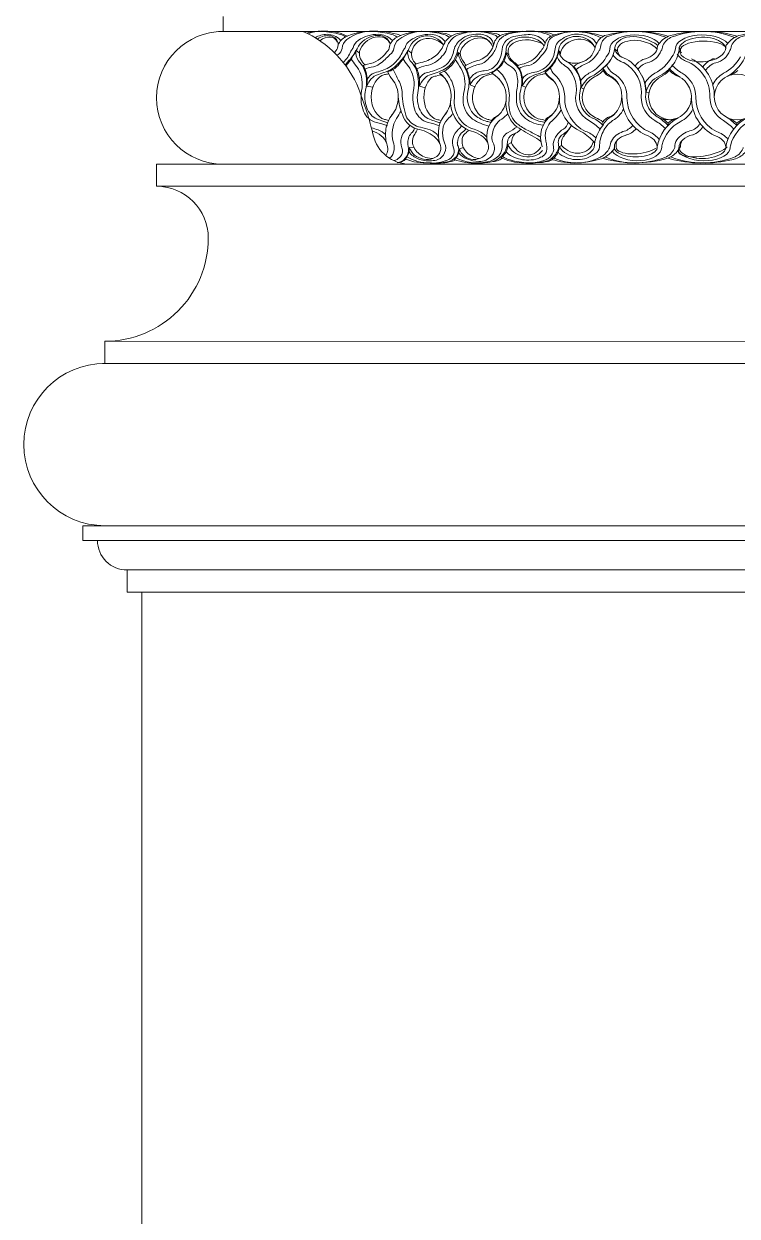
# Model space of a CAD drawing. Header units: millimetres. Extents: x 542654 to 551203, y 315718 to 321804.
# Drawn here: x 547443 to 547805, y 319638 to 320244 of the extents above; entities that cross this region are included whole.
import ezdxf

# ---------------------------------------------------------------- set-up
doc = ezdxf.new("R2010")
doc.units = ezdxf.units.MM
doc.layers.add('cad-block.com', color=250, linetype='Continuous')

msp = doc.modelspace()

# ---------------------------------------------------------------- linework, layer by layer
at = {"layer": 'cad-block.com', "color": 18, "lineweight": 15, "true_color": 0x000000}
for points in [[(547544.08, 320248.13), (547544.08, 320240.63)], [(547840.28, 320240.63), (547541.83, 320240.63)], [(547562.49, 320240.63), (548136.49, 320240.63)], [(547627, 320240.63), (547840.28, 320240.63)], [(547611.6, 320231.12), (547613.31, 320229.74)], [(547637.97, 320231.12), (547639.67, 320229.74)], [(547714.73, 320230.72), (547715.47, 320229.8)], [(547743.13, 320231.77), (547744.61, 320230.57)], [(547775.89, 320232.53), (547776.69, 320230.99)], [(547663.54, 320229.8), (547664.63, 320229.08)], [(547688.17, 320229.78), (547689.47, 320229.09)], [(547737.35, 320220.76), (547737.3, 320221.96)], [(547770.84, 320220.66), (547770.81, 320221.87)], [(547617.14, 320212.77), (547620.22, 320212.2)], [(547643.95, 320212.77), (547646.89, 320211.86)], [(547696.2, 320212.97), (547698.03, 320212.19)], [(547726.11, 320211.85), (547727.49, 320211.49)], [(547759.16, 320209.72), (547760.61, 320209.44)], [(547770.28, 320194), (547770.25, 320192.79)], [(547805.28, 320193.97), (547805.17, 320192.74)], [(547688.91, 320183.2), (547690.63, 320184.06)], [(547715.03, 320182.04), (547716.19, 320182.58)], [(547638.89, 320181.52), (547641.04, 320181.84)], [(548136.49, 320173.13), (547510.33, 320173.13)], [(547551.58, 320173.13), (547510.33, 320173.13), (547510.33, 320161.88)], [(548170.23, 320161.88), (547510.33, 320161.88)], [(548196.49, 320083.09), (547484.08, 320083.16)], [(547484.08, 320083.16), (547484.08, 320071.88)], [(548196.49, 320071.88), (547482.83, 320071.88)], [(547472.78, 319989.38), (548207.78, 319989.38)], [(547840.28, 319989.38), (547484.08, 319989.38)], [(548200.28, 319981.88), (547480.28, 319981.88)], [(547502.78, 319955.63), (547495.28, 319955.63), (547495.28, 319966.88)], [(547495.28, 319966.88), (548185.28, 319966.88)], [(547502.78, 319955.63), (548177.78, 319955.63)], [(547502.78, 319955.63), (547502.78, 319314.38)]]:
    msp.add_lwpolyline(points, dxfattribs=at)
for points in [[(547639.02, 320173.13, -0.348656), (547620.38, 320187.93, 0.03753), (547613.05, 320211.28, 0.197208), (547584.69, 320240.63, 1.09261)], [(547594.33, 320240.63, 0.095276), (547586.72, 320239.69, 0.095276)], [(547587.42, 320239.34, -0.121986), (547594.33, 320240.63, -0.056612), (547603.64, 320239.08, -0.083829), (547606.47, 320237.73)], [(547590.91, 320237.4, -0.12994), (547597.02, 320239.14, -0.189132), (547603.62, 320236.37, -0.062953), (547604.02, 320235.87)], [(547593.86, 320240.65, -0.139448), (547607.28, 320238.2, 0.232872)], [(547620.49, 320240.63, 0.134067), (547605.89, 320237.53, 0.218392), (547602.37, 320232.99, -0.207424), (547600.88, 320230.11, -0.005536), (547600.68, 320229.84, -0.005536)], [(547602.12, 320228.38, 0.004898), (547602.56, 320228.85, 0.226053), (547604.56, 320231.97, -0.215271), (547607.07, 320236.53, -0.175876), (547620.49, 320240.63, -0.056612), (547629.8, 320239.08, -0.083829), (547632.63, 320237.73)], [(547605.23, 320224.8, 0.097029), (547609.08, 320230.58, 0.053445), (547610.22, 320232.33, -0.176097), (547612.83, 320236.02, -0.158588), (547623.18, 320239.14, -0.189132), (547629.78, 320236.37, -0.062953), (547630.18, 320235.87)], [(547646.86, 320240.63, 0.134067), (547632.25, 320237.53, 0.218392), (547628.73, 320232.99, -0.207424), (547627.24, 320230.11, -0.197649), (547617.55, 320223.9, 0.050451), (547615.37, 320223.27, 0.075052)], [(547616.26, 320221.43, -0.066625), (547619.44, 320222.39, 0.116481), (547623.68, 320224.15, 0.053382), (547628.92, 320228.85, 0.226053), (547630.92, 320231.97, -0.215271), (547633.43, 320236.53, -0.175876), (547646.86, 320240.63, -0.056612), (547656.16, 320239.08, -0.089506), (547659.17, 320237.6, -6.922024)], [(547617.41, 320216, -0.228967), (547621.16, 320219.54, -0.001067), (547624.9, 320220.73, 0.118264), (547631.4, 320224.61, 0.100717), (547635.45, 320230.58, 0.053445), (547636.58, 320232.33, -0.176097), (547639.19, 320236.02, -0.158588), (547649.54, 320239.14, -0.189132), (547656.14, 320236.37, -0.15458), (547656.87, 320235.02, -0.822244)], [(547618.86, 320240.68, -0.089083), (547634.5, 320238.57, -0.078687)], [(547642.59, 320221.59, -0.081747), (547647.38, 320223.24, 0.186687), (547655.32, 320227.97, 0.153042), (547657.73, 320231.66, -0.147978), (547660.44, 320236.71, -0.116159), (547664.32, 320239.11, -0.069587), (547672.53, 320240.63, -0.061389), (547679.45, 320239.58, -0.05776), (547682.4, 320238.64, -0.195391), (547683.64, 320237.51, -1.144164)], [(547643.86, 320216.51, -0.223247), (547647.97, 320219.75, 0.044193), (547654.95, 320222.04, 0.115816), (547658.45, 320224.63, 0.136382), (547661.46, 320231.15, -0.200248), (547665.16, 320236.51, -0.134958), (547669.21, 320238.62, -0.040542), (547673.65, 320239.21, -0.171541), (547679.48, 320237.47, -0.237341), (547681.54, 320233.47, 213.805506)], [(547646.86, 320240.63, -0.049351), (547657.05, 320239.48, -0.085131), (547660.19, 320238.31, -0.379116)], [(547656.2, 320233.72, -0.245882), (547663.33, 320239.54, -0.035445), (547671.52, 320240.63, -2.639422)], [(547667.78, 320221.26, -0.085747), (547673.93, 320223.73, 0.173428), (547679.13, 320226.93, 0.099677), (547682.64, 320231.64, 0.010356), (547683.51, 320234.21, -0.183892), (547686.6, 320238.11, -0.07889), (547690.3, 320239.58, -0.051544), (547700.04, 320240.74, -0.122981), (547710.89, 320238.21, -2.424902)], [(547669.47, 320216.32, -0.180053), (547674.1, 320220.1, -0.071042), (547676.88, 320220.62, 0.230858), (547683.41, 320224.17, 0.143892), (547685.91, 320231.37, -0.37268), (547692.91, 320238.19, -0.074), (547701.29, 320238.93, -0.224865), (547707.86, 320234.66, 13.018877)], [(547683.21, 320239.29, 0.062253), (547671.94, 320240.63)], [(547674.37, 320226.03, 0.262527), (547682.01, 320235.07, -0.234916), (547686.19, 320238.97, -0.085906), (547697.85, 320240.63, 6.378675)], [(547683.21, 320239.29, -0.075231), (547685.04, 320238.5, -0.075231)], [(547736.27, 320237.36, 0.112919), (547723.36, 320240.54, 0.127971), (547711.38, 320237.64, 0.219163), (547709.38, 320234.99, -0.022667), (547708.59, 320231.99, -0.099259), (547706.03, 320228.35, -0.066876), (547703, 320225.07, -0.149991), (547698.17, 320223.05, 0.130563), (547694.6, 320221.72, 2.937917)], [(547696.3, 320216.48, -0.212772), (547699.98, 320219.26, 0.003748), (547703.52, 320220.11, 0.18758), (547710.6, 320225.09, 0.128591), (547712.9, 320231.78, -0.268767), (547716.64, 320236.86, -0.172279), (547724.85, 320239.19, -0.10341), (547730.66, 320237.59, -0.150327), (547733.91, 320234.4, -1.681499)], [(547712.51, 320238.78, 0.076039), (547707.85, 320240.18, 0.049926), (547696.82, 320240.64)], [(547704.79, 320229.63, 0.106135), (547707.86, 320234.66, -0.266284), (547711.69, 320238.49, -0.09033), (547723.8, 320240.54, -2.675472)], [(547737.23, 320238.15, 0.018642), (547737.23, 320238.15, 0.079307), (547723.21, 320240.63)], [(547733.32, 320232.56, -0.046853), (547733.91, 320234.4, -0.173558), (547738.01, 320238.44, -0.134169)], [(547735.81, 320231.85, -0.103393), (547736.12, 320233.36, -0.135171), (547737.57, 320236.51, -0.146784)], [(547737.57, 320236.51, -0.109679), (547739.06, 320237.77, -0.103225), (547753.08, 320240.54)], [(547738.01, 320238.44, -0.000006), (547738.01, 320238.44, -0.065451), (547753.3, 320240.63)], [(547769.29, 320237.53, 0.020558), (547768.7, 320237.77, 0.093407), (547753.08, 320240.54)], [(547770.43, 320238.1, 0.016128), (547769.75, 320238.35, 0.06288), (547753.78, 320240.63)], [(547764.73, 320231.59, -0.143119), (547765.67, 320234.33, -0.152401), (547771.32, 320238.44, -0.065451), (547786.6, 320240.63)], [(547767.38, 320231.85, -0.103393), (547767.7, 320233.36, -0.214877), (547772.37, 320237.77, -0.093177), (547787.95, 320240.54, -0.071007)], [(547804.16, 320237.54, 0.020302), (547804.16, 320237.54, 0.097303), (547787.95, 320240.54)], [(547805.42, 320238.15, 0.018782), (547805.42, 320238.15, 0.074966), (547788.81, 320240.63)], [(547799.6, 320232.64, -0.287049), (547800.54, 320234.33, -0.152401), (547806.19, 320238.44, -0.065459), (547821.48, 320240.63)], [(547802.26, 320231.96, -0.096375), (547802.57, 320233.36, -0.214877), (547807.25, 320237.77, -0.093407), (547822.87, 320240.54, -0.071007)], [(547606.12, 320223.64, 0.029349), (547607.37, 320225.03, 0.085082), (547612.22, 320231.77)], [(547606.5, 320223.12, 0.006353), (547606.72, 320223.35, 0.083417), (547611.6, 320231.12)], [(547616.53, 320210.81, 0.168551), (547615.48, 320222.12, 0.066478), (547612.89, 320225.58, -0.182741), (547611.6, 320231.12, 3.92238)], [(547613.45, 320230.46, 0.257896), (547616.29, 320223.59, -392019.143967)], [(547622.14, 320218.41, -0.027591), (547625.81, 320219.71, 0.153281), (547633.74, 320225.03, 0.085082), (547638.58, 320231.77, -1171.448465)], [(547627.83, 320220.05, 0.01287), (547629.35, 320220.65, 0.093266), (547633.08, 320223.35, 0.083417), (547637.97, 320231.12, -0.661199)], [(547643.23, 320210.46, 0.137673), (547641.84, 320222.12, 0.066478), (547639.26, 320225.58, -0.182741), (547637.97, 320231.12, 3.92238)], [(547645.68, 320224.95, 0.091292), (547652.05, 320228.22, 0.134617), (547656.2, 320233.72, -0.678127)], [(547648.86, 320218.39, 0.048193), (547656.71, 320221.39, 0.215502), (547663.45, 320231.51, 1.996929)], [(547677.19, 320218.87, 0.229973), (547685.63, 320224.32, 0.117172), (547687.95, 320230.95, 10.429524)], [(547703.06, 320218.64, 0.327229), (547714.7, 320231.68, 150.59008)], [(547707.82, 320219.9, 0.072945), (547711.3, 320223.06, 0.133742), (547714.73, 320230.72, -0.855332)], [(547723.58, 320221.23, -0.068828), (547729.16, 320224.46, 0.16839), (547735.24, 320230.84, 0.167427), (547735.81, 320231.85)], [(547731.51, 320228.58, 0.098394), (547733.32, 320232.56, -0.670495)], [(547737.23, 320222.12, 0.20928), (547743.04, 320231.17, 0.129765)], [(547737.3, 320221.96, 0.195253), (547743.13, 320231.77, 4.226524)], [(547738.85, 320227.61, 0.163446), (547740.69, 320231.71, -6.909534)], [(547754.99, 320221.4, -0.163972), (547759.65, 320224.66, 0.246599), (547766.82, 320230.84, 0.167427), (547767.38, 320231.85, -0.004862)], [(547765.71, 320217.88, 0.255515), (547775.89, 320231.19)], [(547772.16, 320227.61, 0.163446), (547774, 320231.71, -6.909534)], [(547776.67, 320231.19, 0.301195), (547777.09, 320229.74, -0.248294)], [(547789.39, 320220.77, -0.180292), (547794.52, 320224.66, 0.257063), (547801.67, 320230.95, 0.154584), (547802.26, 320231.96, -0.004862)], [(547627.64, 320192.62, 0.030989), (547622.01, 320194.35, -0.249239), (547615.46, 320200.15, -0.119922), (547614.36, 320209.31, -0.022277), (547614.55, 320210.48, 0.180983), (547612.91, 320221.4, 0.047583), (547611.62, 320223.27, -0.047891), (547609.27, 320226.69, 19.657569)], [(547654, 320192.62, 0.030989), (547648.37, 320194.35, -0.249239), (547641.82, 320200.15, -0.119922), (547640.72, 320209.31, -0.022277), (547640.91, 320210.48, 0.180983), (547639.27, 320221.4, 0.047583), (547637.98, 320223.27, -0.047891), (547635.63, 320226.69, 19.657569)], [(547640.5, 320226.08, 0.043632), (547642.31, 320224.02, 0.400774)], [(547641.39, 320223.57, -0.158031), (547641.39, 320223.57, -0.094301), (547645.74, 320224.96, -1.127352)], [(547654.05, 320219.46, 0.280746), (547663.54, 320229.8, 5.588893)], [(547679.25, 320192.45, -0.084711), (547670.96, 320196.06, -0.244148), (547666.12, 320205.95, -0.049704), (547666.74, 320210.97, 0.195952), (547664.92, 320221.93, 0.006951), (547662.25, 320226.15, -10.854549)], [(547668.67, 320210.91, 0.180093), (547667.93, 320220.08, 0.027271), (547665.1, 320225.39, -0.10274), (547663.54, 320229.8, -0.10274)], [(547664.54, 320229.68, 0.131718), (547666.44, 320225, -0.091647), (547667.42, 320223.25, 18.340922)], [(547666.86, 320222.92, -0.082612), (547674.37, 320226.03)], [(547680.64, 320219.6, 0.263197), (547688.17, 320229.78, 5.108955)], [(547706.82, 320192.89, -0.131559), (547697.87, 320196.37, -0.202765), (547693.31, 320204.78, -0.056499), (547693.53, 320211.76, 0.124857), (547693.22, 320219.41, 0.199329), (547689.82, 320223.16, -0.12536), (547686.98, 320225.73, 3.307301)], [(547695.45, 320211.08, 0.136177), (547695.45, 320219.43, 0.135064), (547691.31, 320224.91, -0.19006), (547688.35, 320229.21, -0.82602)], [(547690.07, 320227.08, 0.122166), (547691.96, 320224.99, -0.076887), (547693.91, 320223.21, 2.852258)], [(547705.14, 320230.12, -0.191884), (547697.14, 320224.19, 0.103334), (547693.51, 320222.99, 0.106934)], [(547713.95, 320227.7, 0.195227), (547717.73, 320223.36, -0.283008), (547723.52, 320209.09, 0.320836), (547730.05, 320195.28, -0.074676), (547735.69, 320190.89, -0.081294)], [(547722.35, 320222.8, -0.097494), (547727.21, 320225.27, 0.033692), (547727.21, 320225.27, 0.157416)], [(547725.9, 320215.64, -0.100998), (547730.05, 320219.32, 0.110215), (547737.23, 320225.12, 0.112441)], [(547737.23, 320225.12, 0.036546), (547738.85, 320227.61)], [(547742.3, 320228.62, 0.171369), (547747.85, 320224.73, -0.301945), (547756.66, 320207.33, 0.268572), (547763.6, 320195.28, -0.055523), (547768.91, 320191.25, -0.048784)], [(547749.12, 320226.56), (547749.12, 320226.56, -0.296896), (547758.91, 320207.3, -0.293371)], [(547758.56, 320214.32, -0.129971), (547763.6, 320219.32, 0.149601), (547772.16, 320227.61, 0.21331)], [(547774.99, 320228.99, 0.161371), (547779.39, 320225.51, -0.318713), (547791.53, 320207.33, 0.268575), (547798.47, 320195.28, -0.080911), (547803.7, 320191.01, -0.081294)], [(547787.97, 320222.43, -0.178716), (547793.97, 320226.91, 0.31947), (547793.97, 320226.91, -0.000978), (547793.97, 320226.91, -0.000978)], [(547793.02, 320213.54, -0.146171), (547798.47, 320219.32, 0.149601), (547807.03, 320227.61, 0.21331)], [(547800.36, 320217.77, -0.267865), (547800.36, 320217.77, 0.183586), (547810, 320229.19, 0.21331)], [(547615.37, 320223.27, -0.12326), (547617.41, 320216, -0.056592), (547617.14, 320212.77, 1.219939)], [(547626.23, 320218.72, 0.036293), (547628.27, 320218.99, 0.036293)], [(547630.58, 320215.61, -0.105968), (547627.83, 320220.05, -0.107459)], [(547653.69, 320186.94, 0.185854), (547649.39, 320190.54, 0.033628), (547644.42, 320191.88, -0.197474), (547637.85, 320196.23, -0.074568), (547636.99, 320198.02, -0.066117), (547635.11, 320209.21, 0.11894), (547633.31, 320215.71, -0.024298), (547630.55, 320221.3, 7.777583)], [(547641.39, 320223.57, -0.139912), (547643.76, 320217.32, -0.053011), (547643.93, 320212.72, 37.483394)], [(547650.07, 320217.09, -0.131546), (547651.72, 320217.8, 0.06113), (547654.72, 320218.61, -3.736763)], [(547659.21, 320212.25, 0.183885), (547654.72, 320218.61, 0.014971), (547654.05, 320219.46, 10.318868)], [(547654.05, 320219.46, -0.100841), (547658.16, 320214.91, 1.435164)], [(547678.15, 320186.9, 0.140326), (547671.7, 320190.86, -0.216719), (547663.21, 320197.99, -0.080842), (547661.7, 320203.15, -0.061463), (547661.7, 320206.51, 0.140584), (547660.31, 320215.29, 0.097397), (547656.55, 320220.46, 6.432445)], [(547666.86, 320222.92, -0.088472), (547669.47, 320216.32, -0.057435), (547669.71, 320213.5), (547672.05, 320212.46)], [(547674.95, 320216.52, -0.109003), (547678.52, 320218.32, 0.063154), (547680.94, 320219.11, -6.141469)], [(547685.28, 320215.38, 0.075944), (547681.59, 320218.85, -0.03389), (547680.64, 320219.6, -0.03389)], [(547680.64, 320219.6), (547680.94, 320219.11, -0.045603), (547684.39, 320216.42, -0.663417)], [(547705.47, 320186.92, -0.025818), (547699.83, 320189.95, -0.061076), (547694.36, 320193.11, -0.18941), (547689.62, 320200.82, -0.074307), (547689.49, 320205.54, 0.134088), (547688.06, 320215.17, 0.125865), (547683.33, 320221.22, 3.907296)], [(547693.51, 320222.99, -0.158291), (547696.02, 320218.38, -0.086855), (547696.2, 320212.97, 1.100134)], [(547706.25, 320218.76, 0.036796), (547707.93, 320219.25, -1.216476)], [(547707.82, 320219.9), (547707.93, 320219.25, 0.079215), (547710.56, 320216.59, -0.030572), (547712.49, 320214.98, -1.926078)], [(547710.45, 320222.11, 0.062231), (547712.34, 320218.87, -0.214339), (547717.77, 320207.27, 0.294925), (547728.38, 320189.77, -0.122919), (547733.6, 320186.44, -0.117646)], [(547726.11, 320211.85, 0.204263), (547722.35, 320222.8, 3.948611)], [(547731.96, 320218.06, -0.267865), (547731.96, 320218.06, 0.10551), (547737.23, 320222.12, 0.081294)], [(547732.93, 320217.58, 0.090638), (547736.54, 320219.9, 0.032029), (547737.35, 320220.76, 0.032029)], [(547737.35, 320220.76, 0.180148), (547740.47, 320217.7, -0.140285), (547745.29, 320213.66, -0.153209)], [(547738.97, 320223.43, 0.096), (547742.19, 320219.32, -0.292425), (547749.42, 320206.88, 0.296797), (547760.8, 320189.5, -0.135998), (547765.78, 320185.69, -0.119149)], [(547770.84, 320220.66, -0.09598), (547766.48, 320217.51, -19.622148)], [(547770.81, 320221.87, 0.000208), (547770.82, 320221.86, 0.000208)], [(547770.84, 320220.66, 0.076771), (547776.25, 320217.42, -1.326627)], [(547772.22, 320223.61, 0.081294), (547777.47, 320219.32, -0.268505), (547784.41, 320207.27, 0.288999), (547794.85, 320189.76, -0.123631), (547800.75, 320185.85, -0.052437)], [(547805.72, 320220.66, -0.072262), (547802.54, 320218.56, -19.622148)], [(547759.16, 320209.72, 0.128532), (547757.08, 320217.97, -19.222281)], [(547764.72, 320217.37, 0.000001), (547764.72, 320217.37, 0.000001)], [(547652.28, 320186.38, -0.020897), (547652.28, 320186.38, 0.198166), (547652.28, 320186.38, 0.138312), (547643.97, 320190.7, -0.276717), (547635.24, 320198.35, -0.073649), (547633.14, 320207.3)], [(547675.27, 320187.68, 0.014695), (547675.27, 320187.68, 0.074847), (547670.36, 320189.91, -0.234064), (547661.23, 320198.35, -0.17384), (547660.03, 320207.3)], [(547715.05, 320207.3, 0.318818), (547726.31, 320189.56), (547726.31, 320189.56)], [(547746.88, 320207.3, -0.036008), (547746.88, 320207.3, 0.291562), (547758.89, 320187.96), (547758.89, 320187.96)], [(547782.16, 320207.3, 0.290613), (547793.97, 320187.68), (547793.97, 320187.68)], [(547634.57, 320200.21, -0.013011), (547632.33, 320196.38, 0.207103), (547630.57, 320184.55, -0.117171), (547631.02, 320180.41, -0.195886), (547628.76, 320176.11, -0.195886)], [(547701.29, 320187.47, 0.280317), (547701.29, 320187.47, -0.028633), (547692.41, 320192.92, -0.220354), (547687.96, 320205.6)], [(547715.94, 320200.8, -0.056045), (547713.36, 320197.24, -0.022795), (547711.3, 320195.19, 0.235098), (547707.95, 320186.53, 0.032245), (547708.33, 320184.15, -0.038781), (547708.72, 320181.41, -0.33746), (547705.52, 320176.62, -0.078815), (547703.04, 320175.63, -0.063281), (547698.42, 320175.2, -0.121478), (547690.26, 320177.49, -0.064238), (547687.92, 320179.43, 3.827273)], [(547742.12, 320195.24, -0.081294), (547742.12, 320195.24, 0.147638), (547747.64, 320201.05, 0.267657)], [(547622.14, 320196.19, 0.027591), (547625.81, 320194.88, -0.032563), (547627.75, 320194.17, -0.032563)], [(547626.23, 320195.88, -0.03336), (547628.24, 320195.31, -0.03336)], [(547627.28, 320183.53, -0.099627), (547626.88, 320190.95, -0.121679), (547630.09, 320198.38, -6.357955)], [(547660.88, 320199.09, -0.125563), (547658.94, 320196.63, 0.173483), (547656.03, 320192.13, 0.115836), (547656.03, 320186.05, 0.032323), (547656.67, 320183.94, -0.228234), (547656.67, 320178.85, -0.216023), (547653.32, 320175.5, -0.086474), (547650, 320174.87, -0.10808), (547643.2, 320175.8, -0.136488), (547638.64, 320179.4, -319075.843913)], [(547649, 320195.95, 0.020479), (547652.22, 320194.88, -0.037175), (547654.44, 320194.05, -0.037175)], [(547652.64, 320195.88, -0.03775), (547654.91, 320195.21, -0.03775)], [(547654.46, 320183.2, -0.281884), (547657.67, 320199.3, -2.604553)], [(547688.79, 320198.77, -0.093335), (547685.76, 320196.06, 0.120817), (547682.58, 320192.87, 0.139988), (547680.73, 320186.12, 0.101965), (547681.05, 320184.65, -0.1221), (547682.11, 320181.71, -0.196806), (547680.67, 320177.38, -0.227466), (547674.18, 320174.51, -0.088773), (547667.99, 320175.83, -0.116279), (547663.92, 320178.72, 0.122608)], [(547672.32, 320197.85, 0.108935), (547678.21, 320194.88, -0.041757), (547680.16, 320194.23, -0.041757)], [(547678.6, 320183.97, -0.297265), (547682.73, 320196.99, 0.080873)], [(547678.63, 320195.88, -0.033293), (547680.55, 320195.39, -0.045496)], [(547680.15, 320194.23), (547680.55, 320195.39, -0.074458), (547682.71, 320197.18, 0.04174), (547684.6, 320198.47, 24.307937)], [(547719.51, 320194.38, -0.181014), (547717.11, 320190.99, 0.210964), (547711.85, 320183.7, -0.035745), (547712.15, 320180.49, -0.146791), (547710.13, 320176.67, -0.099604), (547708.2, 320175.36, -0.112427), (547699.26, 320173.81, -0.052552), (547689.98, 320175.27, -0.081574), (547686.17, 320176.99, -481557.148128)], [(547707.66, 320194.38, 0.02419), (547706.49, 320194.63, -0.113221), (547699.68, 320197.4)], [(547706.38, 320182, -0.334356), (547710.97, 320197.95, 0.532296)], [(547706.25, 320195.77, 0.006424), (547707.76, 320195.4, -1.587277)], [(547707.66, 320194.38), (547707.76, 320195.4, -0.096515), (547709.83, 320197.27, 0.028724), (547711.44, 320198.37, -26.089249)], [(547737.2, 320194.57, 0.086829), (547733.31, 320196.83)], [(547737.23, 320192.98), (547737.2, 320194.57, -0.17579), (547740.61, 320197.24, 0.131284), (547743.65, 320199.21, -43.334698)], [(547737.23, 320192.98, -0.165674), (547741.32, 320197.18, -0.072831)], [(547737.23, 320189.54, -0.136905), (547742.12, 320195.24, 0.068195), (547742.12, 320195.24)], [(547764.73, 320181.86, -0.227666), (547775.36, 320196.72, -0.227666)], [(547770.28, 320194, 0.097777), (547767.13, 320196.18, 19.622148)], [(547767.3, 320183.08, -0.203725), (547776.37, 320194.71, 0.068195), (547776.37, 320194.71, 0.068195)], [(547770.28, 320194, -0.100015), (547773.85, 320196.16, 1.326627)], [(547799.6, 320197.23, -0.07743), (547805.17, 320192.74)], [(547799.6, 320181.96, -0.220603), (547810.45, 320196.82, 0.066571), (547810.45, 320196.82)], [(547805.28, 320193.97, 0.07015), (547801.82, 320196.24, 19.622148)], [(547801.99, 320182.35, -0.220522), (547812.29, 320195.25, 0.067828), (547815.26, 320197.53, 0.067828)], [(547805.28, 320193.97, -0.084322), (547808.83, 320196.19, 1.326627)], [(547626.68, 320188.24, 0.072204), (547623.02, 320190.54, 0.024097), (547619.49, 320191.57, 0.024097)], [(547627.28, 320183.53), (547627.28, 320183.53, 0.157637), (547624.51, 320187.57, 0.076231), (547619.86, 320190.07, 0.076231)], [(547638.99, 320192.77, -0.118246), (547637.59, 320190.97, 0.325983), (547635.01, 320181.49, -0.327377), (547634.25, 320177.11, -0.143144), (547631.83, 320175.24, -0.011188), (547630.94, 320174.92, -0.011188)], [(547665.25, 320192.66, -0.118246), (547663.85, 320190.86, 0.325983), (547661.28, 320181.38, -0.327377), (547660.52, 320176.99, -0.143144), (547658.09, 320175.13, -0.106305), (547649.29, 320173.72, -0.122174), (547637.46, 320176.84, -2.910199)], [(547638.07, 320183.97, -0.221628), (547640.32, 320189.43, 0.146544), (547641.37, 320191.5, -5.291893)], [(547640.47, 320183.8, -0.209661), (547640.47, 320183.8, -0.186865), (547641.5, 320188.43, 157667.627814)], [(547641.5, 320188.43, 0.065483), (547642.88, 320190.95, 7.503547)], [(547693.55, 320192.14, -0.045129), (547688.98, 320189.3, 0.299565), (547685.93, 320184.02, -0.09087), (547685.45, 320179.5, -0.144119), (547684.28, 320177.41, -0.150915), (547678.1, 320174.24, -0.166619), (547662.53, 320176.4, -133.500069)], [(547663.18, 320184, -0.16978), (547665.19, 320188.96, 0.043804), (547667.6, 320191.05, -0.6587)], [(547665.61, 320185.26, -0.237758), (547667.19, 320188.72, 0.081735), (547668.79, 320190.47, -9.331702)], [(547688.67, 320184.26, -0.262287), (547691.21, 320188.22, 0.120053), (547695.51, 320190.85, 0.069073)], [(547690.63, 320184.06, -0.034066), (547690.63, 320184.06, -0.197259), (547692.79, 320188.87, -3.930132)], [(547714.74, 320181.96, -0.083203), (547714.56, 320185.01, -0.247182), (547717.06, 320188.44, -2.400939)], [(547716.19, 320182.58, -0.18765), (547717.01, 320186.98, -0.039095), (547718.23, 320188.62, 0.054537), (547721.07, 320192.74, 6.83049)], [(547717.06, 320188.44, 0.063521), (547719.98, 320190.99, 0.041781), (547721.07, 320192.74, 5.943578)], [(547726.31, 320189.56, -0.099661), (547732.97, 320183.9, 0.400997)], [(547732.7, 320181.66, -0.160271), (547737.23, 320192.98, -0.145453)], [(547735.48, 320181.86, -0.123226), (547737.23, 320189.54, -0.113469)], [(547737.23, 320189.54, -0.000004), (547737.23, 320189.54, -0.000004)], [(547741.51, 320184.89, -0.186494), (547747.33, 320189.65, 0.147073), (547752.36, 320192.81, 0.148769)], [(547748.8, 320187.93, 182.59746), (547748.8, 320187.93, 0.142317), (547754.11, 320191.09)], [(547774.81, 320185.57, -0.167244), (547781.44, 320189.99, 0.221723), (547786.5, 320193.87, 0.21466)], [(547782.97, 320188.09, -0.165719), (547782.97, 320188.09, 0.184944), (547787.97, 320192.14)], [(547633.41, 320173.98, 0.397114), (547638.19, 320182.22)], [(547684.97, 320176.65, 0.215825), (547688.67, 320184.26, -7.383926)], [(547688.91, 320183.2, -0.21013), (547685.51, 320176.39, -4.567109)], [(547701.29, 320187.47, -0.04339), (547705.66, 320184.65, 0.356149)], [(547740.7, 320182.11, -0.144926), (547740.16, 320180.89, -0.128461), (547737.23, 320177.5, -0.131639)], [(547741.51, 320184.89, 0.104985), (547740.7, 320182.11, 0.023441), (547740.7, 320182.11, 1.136097)], [(547775.94, 320182.06, -0.154889), (547774.91, 320179.55, -0.142486), (547769.75, 320176, -0.063968), (547753.54, 320173.72)], [(547767.07, 320181.65, -0.086243), (547767.3, 320183.08)], [(547774.81, 320185.57, 0.172817), (547773.67, 320181.55, 0.467619)], [(547776.67, 320181.86, -0.150462), (547777.46, 320185.25, 1140.797871)], [(547810.82, 320182.04, -0.160145), (547809.79, 320179.46, -0.142486), (547804.63, 320175.91, -0.065451), (547789.34, 320173.72, -0.065451)], [(547801.94, 320181.61, -0.076886), (547801.99, 320182.35, -0.711485)], [(547636.62, 320175.82, 0.118811), (547648.95, 320173.85, 0.082433), (547658.11, 320174.34, 0.413915), (547663.84, 320181.82, 1.886314)], [(547638.89, 320181.52, -0.201795), (547636.62, 320175.82)], [(547661.51, 320175.53, 0.131141), (547663.64, 320178.03, 0.120504), (547664.25, 320180.98), (547666.31, 320181.53)], [(547673.27, 320173.57, 0.034973), (547680.57, 320174.29, 0.146763), (547684.97, 320176.65, 0.146763)], [(547686.03, 320176.14, -0.210263), (547686.03, 320176.14, -0.134425), (547680.57, 320174.29, 0.410848)], [(547699.26, 320173.81, -0.131146), (547685.51, 320176.39, -0.136736)], [(547707.79, 320174.48, 0.176971), (547712.01, 320177.09, 0.170859), (547714.74, 320181.96, 30.835725)], [(547715.09, 320181.95, -0.234886), (547711.12, 320175.52, 0.555427)], [(547723.8, 320173.81, -0.104791), (547712.7, 320176.06, -0.031762), (547712.2, 320176.32, -1.384348)], [(547735.48, 320181.86, -0.273571), (547733.08, 320178.46, -0.171003), (547724.37, 320175.43, -0.163869), (547715.36, 320178.23, -0.074042), (547714.42, 320179.34, 2.685215)], [(547737.23, 320176.2, -0.018642), (547736.44, 320175.91, -0.073626), (547722.89, 320173.72, -0.065451)], [(547737.23, 320177.5, -0.066014), (547735.39, 320176.58, -0.127622), (547724.17, 320173.81)], [(547743.03, 320181.86, -0.221293), (547741.79, 320179.55, -0.091677), (547737.23, 320176.2, -0.107279)], [(547737.23, 320176.2, 0.017867), (547738.01, 320175.91, 0.065451), (547753.3, 320173.72, 0.065451)], [(547738.41, 320176.84, 0.022594), (547739.06, 320176.58, 0.10345), (547753.12, 320173.81)], [(547773.67, 320181.55, -0.375012), (547773.37, 320180.99, -0.214877), (547768.7, 320176.58, -0.093177), (547753.12, 320173.81, -0.071007)], [(547770.43, 320176.25, 0.020284), (547771.32, 320175.91, 0.065451), (547786.6, 320173.72, 0.065451)], [(547771.67, 320176.86, 0.024119), (547772.37, 320176.58, 0.093177), (547787.95, 320173.81)], [(547775.89, 320181.96, -0.0002), (547775.89, 320181.95, -0.0002)], [(547808.55, 320181.55, -0.375012), (547808.25, 320180.99, -0.214877), (547803.57, 320176.58, -0.094059), (547787.82, 320173.81, -0.071007)], [(547632.63, 320173.79, 0.145164), (547637.08, 320175.63, -0.275854)], [(547653.55, 320173.72, 0.107945), (547662.26, 320175.26, -2.721038)], [(547673.27, 320173.57, -0.091204), (547661.51, 320175.53, -0.116078)], [(547697.95, 320173.72, 0.062233), (547707.79, 320174.48, -20.36839)], [(547710.68, 320174.95, -0.089164), (547705.05, 320174.02, -138.152303)], [(547711.51, 320175.41, -0.023677), (547710.68, 320174.95, -4.543444)], [(547723.8, 320173.81, -0.080531), (547711.12, 320175.52, -0.078298)], [(547495.28, 319966.88, -0.414214), (547480.28, 319981.88), (547472.78, 319981.88), (547472.78, 319989.38)]]:
    msp.add_lwpolyline(points, format="xyb", dxfattribs=at)
msp.add_circle((547805.41, 320207.3), 11.62, dxfattribs=at)
for centre, radius, start, end in [((547544.08, 320206.88), 33.75, 90, 270), ((547729.8, 320233.29), 13.41, 303.63338, 350.91441), ((547711.67, 320212.99), 14.21, 349.2512, 62.76917), ((547761.73, 320216.82), 10.33, 113.87131, 142.5267), ((547772.65, 320207.86), 21.14, 358.46417, 63.05089), ((547722.48, 320230.61), 18.16, 216.14163, 229.48621), ((547745.02, 320225.42), 8.47, 204.11489, 243.17737), ((547787.12, 320236.27), 21.75, 221.41567, 240.36188), ((547770.53, 320207.3), 11.62, 179.9974, 63.81952), ((547770.53, 320207.3), 11.62, 114.42562, 167.98963), ((547772.04, 320207.3), 11.62, 114.53642, 266.29556), ((547770.53, 320207.3), 13.88, 294.88221, 333.32124), ((547725.34, 320181.04), 16.85, 45.13062, 66.23281), ((547753.1, 320177.1), 23.25, 42.46584, 60.05419), ((547510.33, 320135.63), 26.25, 360, 90), ((547484.14, 320135.6), 52.44, 269.934, 0.02734), ((547484.08, 320030.63), 41.25, 90, 270)]:
    msp.add_arc(centre, radius, start, end, dxfattribs=at)
at = {"layer": 'cad-block.com', "color": 18, "lineweight": 15, "true_color": 0x000000, "extrusion": (0, 0, -1)}
for centre, major_axis, ratio, start_param, end_param in [((547594.76, 320230.78), (6.67, 6.06), 0.712844, -1.352436, 0.478034), ((547595.96, 320230.15), (4.97, 6.63), 0.723064, -1.203026, 0.354897), ((547620.3, 320230.31), (7.82, 5.83), 0.751771, 4.100673, 6.59247), ((547621.24, 320230.03), (6.78, 5.91), 0.771689, 4.043259, 6.592383), ((547647.86, 320228.5), (-6.96, 6.96), 1, 5.837035, 8.080081), ((547649.41, 320228.22), (-8.66, 4.28), 0.8873, -0.75383, 1.95779), ((547672.37, 320229.79), (8.99, 2.21), 0.906219, 3.612066, 6.176447), ((547672.73, 320229.78), (7.52, 4.77), 0.776765, 3.812994, 6.366153), ((547697.91, 320231.22), (-9.98, 0.29), 0.649341, -0.086578, 2.773157), ((547700.53, 320228.75), (-11.44, 2.68), 0.619214, -0.583436, 1.992712), ((547724.1, 320229.82), (-9.58, 0.78), 0.860051, 0.133632, 2.758016), ((547724.55, 320229.31), (8.9, 2.03), 0.790528, 3.28829, 6.099488), ((547753.86, 320231.58), (-13.17, 0.21), 0.550784, -0.010689, 2.697643), ((547757.09, 320227.29), (-13.47, 6.32), 0.636888, -0.262368, 1.891872), ((547787.97, 320231.58), (-13.97, 0.13), 0.519689, 0, 2.708717), ((547787.74, 320231.47), (11.87, 0.06), 0.519697, 3.106943, 6.261008), ((547723.89, 320232.28), (8.91, 2.77), 0.828349, 0.846342, 3.300815), ((547755.25, 320229.73), (-10.69, 1.78), 0.569623, -0.019029, 2.558956), ((547788.53, 320231.14), (-11.86, 0.04), 0.38364, 0.000785, 2.717827), ((547684.65, 320228.41), (-2.41, 7.99), 0.45202, 1.535351, 1.606242), ((547753.88, 320181.96), (-10.84, 0), 0.623938, 0, 1.134405), ((547787.74, 320181.91), (11.86, 0.05), 0.570546, 3.141593, 4.300206), ((547755.38, 320183.12), (11.53, 0.95), 0.763861, 2.997297, 3.465506), ((547753.88, 320181.96), (-10.84, 0), 0.623938, 2.05087, 3.141593), ((547787.74, 320181.91), (11.86, 0.05), 0.570546, -1.015776, 0)]:
    msp.add_ellipse(centre, major_axis=major_axis, ratio=ratio, start_param=start_param, end_param=end_param, dxfattribs=at)
at = {"layer": 'cad-block.com', "color": 18, "lineweight": 15, "true_color": 0x000000}
for centre, major_axis, ratio, start_param, end_param in [((547753.88, 320232.64), (10.84, 0), 0.623938, 3.270478, 4.25815), ((547755.38, 320231.32), (-10.84, 0.04), 0.630057, 0.005197, 0.496075), ((547753.88, 320232.64), (11.04, 0.35), 0.617858, -1.25142, -0.204884), ((547787.74, 320231.91), (11.86, 0.73), 0.569484, 3.141593, 6.283185), ((547624.64, 320207.3), (0, 11.62), 0.731358, 0.234176, 1.080349), ((547627.93, 320207.3), (0, 11.66), 0.729379, 0.190481, 2.951112), ((547651.43, 320207.3), (0.54, 11.73), 0.731342, 0.366368, 1.1189), ((547678.12, 320207.3), (0, 11.63), 0.855643, 0.093945, 1.008329), ((547704.97, 320207.26), (0, 11.59), 0.870269, 0.190265, 1.05601), ((547707.52, 320207.26), (0, 11.58), 0.905806, 0.121748, 3.019844), ((547624.64, 320207.3), (0, 11.62), 0.731358, 3.822853, 5.592341), ((547654.68, 320207.3), (0.17, 11.74), 0.723217, 0.593952, 2.918594), ((547651.43, 320207.3), (0.43, 11.89), 0.720128, 3.903974, 5.539874), ((547680.87, 320207.3), (0.8, 11.64), 0.851613, 0.717894, 2.995016), ((547678.12, 320207.3), (0, 11.63), 0.855643, 3.623152, 5.480617), ((547704.97, 320207.26), (0, 11.59), 0.870269, 3.778792, 5.680373), ((547736.02, 320207.3), (0, 11.62), 0.926275, 0.395763, 1.168691), ((547738.36, 320207.3), (-11.65, 0), 0.997391, -1.086547, 1.122499), ((547736.02, 320207.3), (1.92, 11.72), 0.90395, 3.835553, 5.960803), ((547624.64, 320207.3), (0, 11.63), 0.731358, 1.264296, 2.854385), ((547651.43, 320207.3), (0.54, 11.73), 0.731342, 1.326524, 2.916792), ((547678.12, 320207.3), (0, 11.62), 0.855643, 1.254931, 2.59414), ((547704.97, 320207.26), (0, 11.59), 0.870269, 1.235173, 2.780378), ((547736.02, 320207.3), (0, 11.62), 0.926275, 1.306345, 2.787281), ((547620.05, 320182.32), (-6.86, 4.76), 0.788594, 3.128945, 4.032783), ((547646.87, 320181.68), (-8.11, 4.63), 0.749374, 0.370389, 0.622608), ((547646.72, 320182.22), (-7.8, 2.66), 0.791935, 0.511907, 4.216697), ((547649.01, 320183.33), (-8.11, 3.68), 0.785357, 0.459837, 2.116083), ((547671.52, 320183.91), (8.35, 0.25), 0.593421, 3.079438, 3.527244), ((547671.54, 320182.11), (-7.39, 1.04), 0.877375, 0.333601, 4.310603), ((547673.94, 320183.26), (-7.67, 4.15), 0.800288, 0.320851, 2.02054), ((547697.96, 320183.97), (-9.19, 2.2), 0.740159, 0.420136, 2.873596), ((547698.16, 320189.23), (-2.74, 11.15), 0.776107, 1.845699, 3.804292), ((547723.62, 320184.75), (-9.37, 2.13), 0.803976, 0.628023, 3.010817), ((547722.86, 320189.38), (-6.27, 9.28), 0.845304, 1.741009, 3.727356), ((547787.74, 320183.79), (-11.87, -0.05), 0.612911, -0.044481, -0.044423), ((547753.97, 320182.15), (-13.09, 0.62), 0.553448, 0.426026, 3.158377), ((547753.88, 320181.63), (-10.87, 0), 0.438481, -0.067934, 3.209527), ((547755.23, 320183.51), (11.58, 1.56), 0.429444, 3.359094, 5.547793), ((547788.53, 320181.91), (12.92, 2.4), 0.349631, 2.663087, 5.80468), ((547788.04, 320182.15), (-13.9, 0.55), 0.522, 0.415421, 3.142305), ((547787.74, 320181.59), (11.88, 0.05), 0.469432, 3.083543, 6.341235)]:
    msp.add_ellipse(centre, major_axis=major_axis, ratio=ratio, start_param=start_param, end_param=end_param, dxfattribs=at)

doc.saveas('drawing.dxf')
